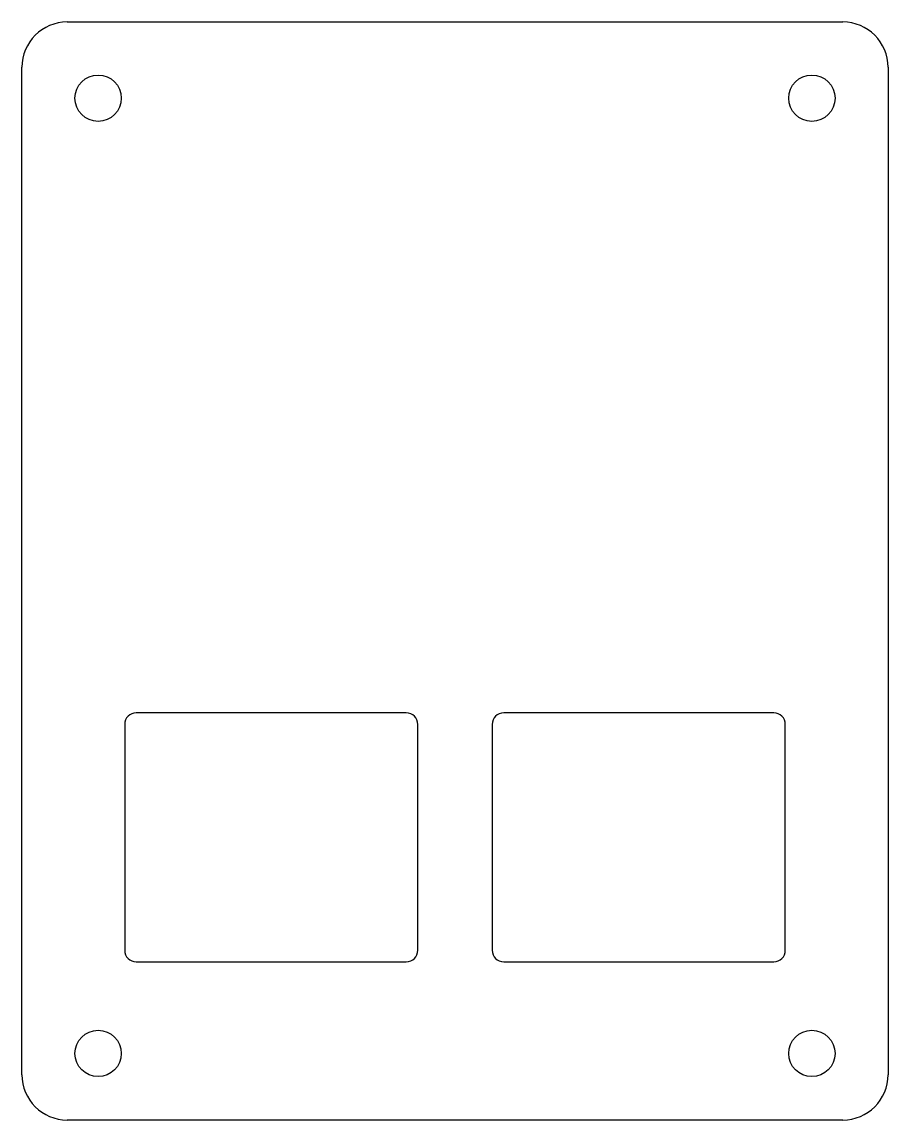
# Model space of a CAD drawing. Header units: millimetres. Extents: x -22.5 to 22.5, y -28.5 to 28.5.
import ezdxf

# ---------------------------------------------------------------- set-up
doc = ezdxf.new("R2010")
doc.units = ezdxf.units.MM

msp = doc.modelspace()

# ---------------------------------------------------------------- linework, layer by layer
for p, q in [((-20.1, 28.45), (20.1, 28.45)), ((-22.45, -26.1), (-22.45, 26.1)), ((22.45, 26.1), (22.45, -26.1)), ((-2.525, -7.35), (-16.525, -7.35)), ((16.525, -7.35), (2.525, -7.35)), ((-17.125, -7.95), (-17.125, -19.65)), ((-1.925, -19.65), (-1.925, -7.95)), ((1.925, -7.95), (1.925, -19.65)), ((17.125, -19.65), (17.125, -7.95)), ((-16.525, -20.25), (-2.525, -20.25)), ((2.525, -20.25), (16.525, -20.25)), ((20.1, -28.45), (-20.1, -28.45))]:
    msp.add_line(p, q)
for centre in [(-18.5, 24.5), (18.5, 24.5), (-18.5, -25), (18.5, -25)]:
    msp.add_circle(centre, 1.2)
for centre, radius, start, end in [((-20.1, 26.1), 2.35, -270, -180), ((20.1, 26.1), 2.35, 360, 450), ((-16.525, -7.95), 0.6, 90, 180), ((-2.525, -7.95), 0.6, 0, 90), ((2.525, -7.95), 0.6, 90, 180), ((16.525, -7.95), 0.6, 0, 90), ((-16.525, -19.65), 0.6, -180, -90), ((-2.525, -19.65), 0.6, 270, 360), ((2.525, -19.65), 0.6, -180, -90), ((16.525, -19.65), 0.6, 270, 360), ((-20.1, -26.1), 2.35, 180, 270), ((20.1, -26.1), 2.35, -90, 0)]:
    msp.add_arc(centre, radius, start, end)

doc.saveas('drawing.dxf')
